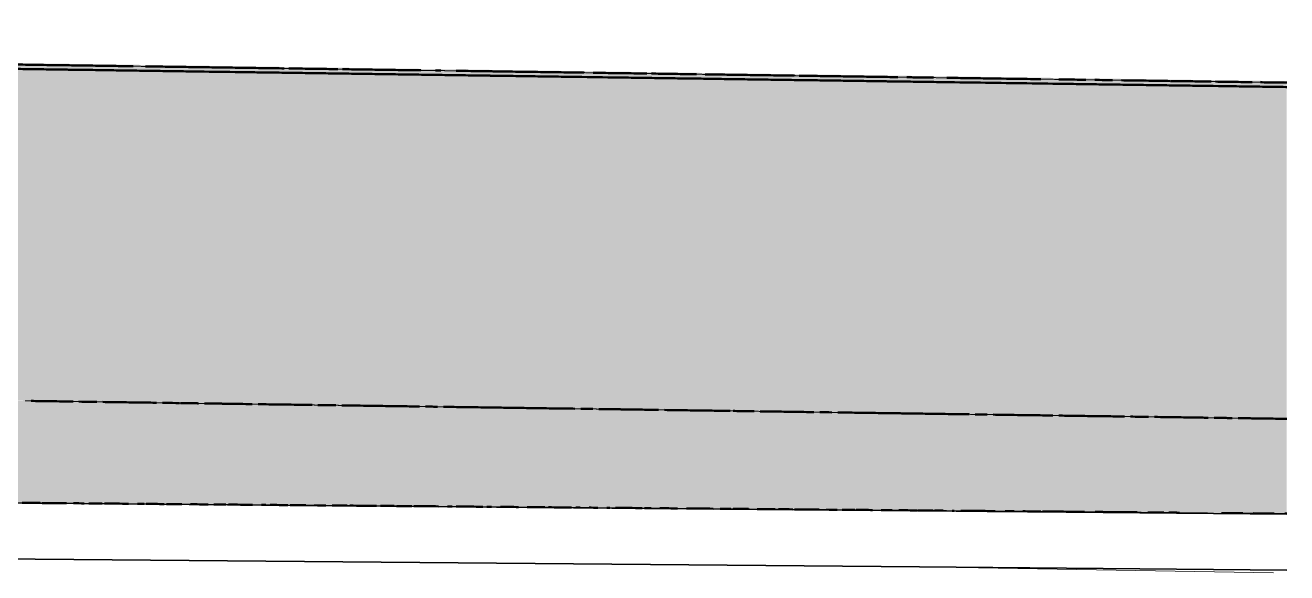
# Model space of a CAD drawing. Header units: metres. Extents: x 0 to 258, y 3 to 25.
# Drawn here: x 109.384 to 113.888, y 21.463 to 23.418 of the extents above; entities that cross this region are included whole.
import ezdxf

# ---------------------------------------------------------------- set-up
doc = ezdxf.new("R2010")
doc.units = ezdxf.units.M
doc.linetypes.add('JacobsDash', pattern=[0.0045, 0.003, -0.0015])
doc.layers.add('A-FLOR', color=7, linetype='Continuous', lineweight=50)
doc.layers.add('A-FLOR-HDLN', color=7, linetype='JacobsDash', lineweight=18)

msp = doc.modelspace()

# ---------------------------------------------------------------- hatches: boundary and pattern name
at = {"layer": 'A-FLOR', "lineweight": 5, "true_color": 0xc0c0c0}
for points in [[(113.8879, 23.2128), (113.8879, 23.218), (113.8592, 23.2184), (112.4581, 23.2384), (112.4568, 23.2379), (112.4548, 23.2384), (110.7953, 23.2621), (110.7939, 23.2616), (110.7921, 23.2621), (110.0327, 23.273), (103.0158, 23.373), (99.831, 23.4178), (99.831, 23.4131), (113.8761, 23.2129)], [(113.8879, 23.1972), (113.8879, 23.2128), (99.831, 23.413), (99.831, 23.3976), (113.8724, 23.1974)], [(113.8879, 22.0124), (113.8879, 23.1972), (99.831, 23.3976), (99.831, 22.2128), (113.8848, 22.0125)]]:
    msp.add_hatch(color=9, dxfattribs=at).paths.add_polyline_path(points)
h = msp.add_hatch(color=9, dxfattribs=at)
h.paths.add_polyline_path([(113.8434, 21.6745), (113.8438, 21.6781), (113.8445, 21.6837)])
h.paths.add_polyline_path([(113.8879, 21.6741), (113.8879, 22.0124), (99.831, 22.2119), (99.831, 21.7942), (106.2441, 21.739), (113.8848, 21.6741)])
h.paths.add_polyline_path([(107.3822, 21.7294), (107.3822, 21.7294), (107.3818, 21.7334)])
h = msp.add_hatch(color=9, dxfattribs=at)
h.paths.add_polyline_path([(113.2057, 21.6783), (112.9145, 21.6826), (107.477, 21.7283), (107.477, 21.7279), (113.2035, 21.6783)])
h.paths.add_polyline_path([(107.477, 21.7279), (107.477, 21.7286), (107.3053, 21.7294), (107.4731, 21.728)])
h.paths.add_polyline_path([(106.4654, 21.7367), (106.4654, 21.7372), (106.4521, 21.7368)])
h = msp.add_hatch(color=9, dxfattribs=at)
h.paths.add_polyline_path([(113.8879, 21.6725), (113.8879, 21.6741), (113.053, 21.6808), (113.2788, 21.6777), (113.8848, 21.6725)])
h.paths.add_polyline_path([(113.2791, 21.6794), (113.2791, 21.6794), (113.2039, 21.6801)])

# ---------------------------------------------------------------- linework, layer by layer
at = {"layer": 'A-FLOR', "lineweight": 35}
for p, q in [((112.5771, 21.6837), (99.831, 21.7942)), ((113.8879, 21.6725), (112.5771, 21.6837)), ((99.831, 21.5942), (112.5771, 21.4837)), ((112.5771, 21.4837), (113.8879, 21.4725))]:
    msp.add_line(p, q, dxfattribs=at)
at = {"layer": 'A-FLOR', "lineweight": 18}
msp.add_line((112.5771, 21.4837), (113.8407, 21.4628), dxfattribs=at)
at = {"layer": 'A-FLOR'}
for points, knots in [([(109.5437, 23.2591), (109.5371, 23.2592), (109.5183, 23.2595), (109.4747, 23.2601), (109.4253, 23.2608), (109.376, 23.2615), (109.3267, 23.2622), (109.2652, 23.2631), (109.1912, 23.2642), (109.0927, 23.2656), (108.9941, 23.267), (108.8956, 23.2684), (108.834, 23.2692), (108.7876, 23.2699), (108.7659, 23.2702), (108.7566, 23.2703)], [-0.74954657, -0.74954657, -0.74954657, -0.74954657, -0.74902344, -0.74804688, -0.74609375, -0.74511719, -0.74414062, -0.7421875, -0.74023438, -0.73828125, -0.734375, -0.73242188, -0.73046875, -0.72949219, -0.72874785, -0.72874785, -0.72874785, -0.72874785]), ([(109.2698, 23.2786), (109.2807, 23.2784), (109.3038, 23.2781), (109.3392, 23.2776), (109.3762, 23.2771), (109.4171, 23.2765), (109.4456, 23.2761), (109.4618, 23.2758)], [0.742305585, 0.742305585, 0.742305585, 0.742305585, 0.743164062, 0.744140625, 0.745117188, 0.74609375, 0.747374816, 0.747374816, 0.747374816, 0.747374816]), ([(109.4618, 23.2758), (109.4703, 23.2757), (109.4911, 23.2754), (109.5124, 23.2751), (109.5252, 23.2749), (109.5258, 23.2749)], [0.747374857, 0.747374857, 0.747374857, 0.747374857, 0.748046875, 0.749023438, 0.749064617, 0.749064617, 0.749064617, 0.749064617]), ([(109.642, 23.2577), (109.6395, 23.2578), (109.6248, 23.258), (109.5977, 23.2584), (109.5674, 23.2588), (109.5494, 23.2591), (109.5437, 23.2591)], [-0.752146488, -0.752146488, -0.752146488, -0.752146488, -0.751953125, -0.750976562, -0.75, -0.749546626, -0.749546626, -0.749546626, -0.749546626]), ([(109.5577, 23.2745), (109.5588, 23.2745), (109.5722, 23.2743), (109.5979, 23.2739), (109.6472, 23.2732), (109.7046, 23.2724), (109.7496, 23.2717), (109.77, 23.2715)], [0.749909734, 0.749909734, 0.749909734, 0.749909734, 0.75, 0.750976562, 0.751953125, 0.75390625, 0.755523305, 0.755523305, 0.755523305, 0.755523305]), ([(110.1667, 23.2503), (110.1618, 23.2503), (110.1076, 23.2511), (110.0289, 23.2522), (109.9303, 23.2536), (109.8564, 23.2547), (109.7825, 23.2557), (109.711, 23.2567), (109.6642, 23.2574), (109.642, 23.2577)], [-0.76601242, -0.76601242, -0.76601242, -0.76601242, -0.765625, -0.76171875, -0.75976562, -0.7578125, -0.75585938, -0.75390625, -0.75214661, -0.75214661, -0.75214661, -0.75214661]), ([(109.8133, 23.2708), (109.8278, 23.2706), (109.8668, 23.2701), (109.9305, 23.2692), (109.98, 23.2685), (110.0049, 23.2681), (110.0052, 23.2681)], [0.756668719, 0.756668719, 0.756668719, 0.756668719, 0.7578125, 0.759765625, 0.76171875, 0.761738076, 0.761738076, 0.761738076, 0.761738076]), ([(110.0052, 23.2681), (110.0296, 23.2678), (110.0786, 23.2671), (110.1522, 23.266), (110.2075, 23.2652), (110.238, 23.2648), (110.2439, 23.2647)], [0.761738121, 0.761738121, 0.761738121, 0.761738121, 0.763671875, 0.765625, 0.767578125, 0.768042184, 0.768042184, 0.768042184, 0.768042184]), ([(110.3307, 23.2479), (110.3204, 23.2481), (110.2979, 23.2484), (110.2631, 23.2489), (110.2186, 23.2495), (110.1865, 23.25), (110.1667, 23.2503)], [-0.770345522, -0.770345522, -0.770345522, -0.770345522, -0.76953125, -0.768554688, -0.767578125, -0.766012559, -0.766012559, -0.766012559, -0.766012559]), ([(110.2451, 23.2647), (110.2512, 23.2646), (110.2696, 23.2643), (110.2909, 23.264), (110.3061, 23.2638), (110.309, 23.2638)], [0.76807494, 0.76807494, 0.76807494, 0.76807494, 0.768554688, 0.76953125, 0.769764639, 0.769764639, 0.769764639, 0.769764639]), ([(110.3249, 23.2635), (110.329, 23.2635), (110.3396, 23.2633), (110.3502, 23.2632), (110.3568, 23.2631)], [0.7701872122, 0.7701872122, 0.7701872122, 0.7701872122, 0.7705078125, 0.771032024, 0.771032024, 0.771032024, 0.771032024]), ([(111.0522, 23.2376), (111.0478, 23.2377), (111.0187, 23.2381), (110.9649, 23.2389), (110.8911, 23.2399), (110.8172, 23.241), (110.7433, 23.242), (110.6694, 23.2431), (110.5954, 23.2441), (110.5215, 23.2452), (110.46, 23.2461), (110.4107, 23.2468), (110.3737, 23.2473), (110.347, 23.2477), (110.3327, 23.2479), (110.3307, 23.2479)], [-0.78941118, -0.78941118, -0.78941118, -0.78941118, -0.7890625, -0.78710938, -0.78515625, -0.78320312, -0.78125, -0.77929688, -0.77734375, -0.77539062, -0.7734375, -0.77246094, -0.77148438, -0.77050781, -0.77034564, -0.77034564, -0.77034564, -0.77034564]), ([(110.3568, 23.2631), (110.3625, 23.263), (110.3805, 23.2628), (110.4109, 23.2623), (110.4532, 23.2617), (110.4831, 23.2613), (110.5007, 23.261)], [0.771032139, 0.771032139, 0.771032139, 0.771032139, 0.771484375, 0.772460938, 0.7734375, 0.774834146, 0.774834146, 0.774834146, 0.774834146]), ([(110.5167, 23.2608), (110.5184, 23.2608), (110.5447, 23.2604), (110.5957, 23.2597), (110.6696, 23.2586), (110.7364, 23.2577), (110.7786, 23.2571), (110.7961, 23.2568)], [0.775256525, 0.775256525, 0.775256525, 0.775256525, 0.775390625, 0.77734375, 0.779296875, 0.78125, 0.78264134, 0.78264134, 0.78264134, 0.78264134]), ([(110.9227, 23.255), (110.9369, 23.2548), (110.9757, 23.2543), (111.0216, 23.2536), (111.0533, 23.2532), (111.0604, 23.2531)], [0.785986952, 0.785986952, 0.785986952, 0.785986952, 0.787109375, 0.7890625, 0.78961983, 0.78961983, 0.78961983, 0.78961983]), ([(111.0924, 23.2526), (111.0993, 23.2525), (111.1206, 23.2522), (111.1419, 23.2519), (111.1562, 23.2517)], [0.79046473, 0.79046473, 0.79046473, 0.79046473, 0.791015625, 0.79215443, 0.79215443, 0.79215443, 0.79215443]), ([(111.1562, 23.2517), (111.1664, 23.2516), (111.2012, 23.2511), (111.2608, 23.2502), (111.3252, 23.2493), (111.3649, 23.2487), (111.3799, 23.2485)], [0.792154531, 0.792154531, 0.792154531, 0.792154531, 0.79296875, 0.794921875, 0.796875, 0.798068833, 0.798068833, 0.798068833, 0.798068833]), ([(111.4119, 23.2481), (111.4354, 23.2477), (111.4836, 23.247), (111.5476, 23.2461), (111.588, 23.2455), (111.6037, 23.2453)], [0.798913733, 0.798913733, 0.798913733, 0.798913733, 0.80078125, 0.802734375, 0.803983135, 0.803983135, 0.803983135, 0.803983135]), ([(111.6197, 23.2451), (111.6233, 23.245), (111.6286, 23.245), (111.6339, 23.2449), (111.6357, 23.2449)], [0.8044055442, 0.8044055442, 0.8044055442, 0.8044055442, 0.8046875, 0.8048280352, 0.8048280352, 0.8048280352, 0.8048280352]), ([(111.6357, 23.2449), (111.6462, 23.2447), (111.6691, 23.2444), (111.7042, 23.2439), (111.7413, 23.2434), (111.7669, 23.243), (111.78, 23.2428), (111.7809, 23.2428)], [0.804828046, 0.804828046, 0.804828046, 0.804828046, 0.805664062, 0.806640625, 0.807617188, 0.80859375, 0.80865763, 0.80865763, 0.80865763, 0.80865763]), ([(111.8118, 23.2424), (111.813, 23.2423), (111.8264, 23.2421), (111.8423, 23.2419), (111.8571, 23.2417), (111.8595, 23.2417)], [0.809475059, 0.809475059, 0.809475059, 0.809475059, 0.809570312, 0.810546875, 0.810742337, 0.810742337, 0.810742337, 0.810742337]), ([(111.8595, 23.2417), (111.8693, 23.2415), (111.88, 23.2414), (111.8906, 23.2412), (111.8914, 23.2412)], [0.8107424693, 0.8107424693, 0.8107424693, 0.8107424693, 0.8115234375, 0.8115870618, 0.8115870618, 0.8115870618, 0.8115870618]), ([(111.9234, 23.2408), (111.9243, 23.2408), (111.9498, 23.2404), (111.9999, 23.2397), (112.0682, 23.2387), (112.1118, 23.2381), (112.1307, 23.2378)], [0.812432273, 0.812432273, 0.812432273, 0.812432273, 0.8125, 0.814453125, 0.81640625, 0.817910798, 0.817910798, 0.817910798, 0.817910798]), ([(111.1178, 23.2367), (111.1162, 23.2367), (111.0944, 23.237), (111.0725, 23.2373), (111.0522, 23.2376)], [-0.791144418, -0.791144418, -0.791144418, -0.791144418, -0.791015625, -0.789411284, -0.789411284, -0.789411284, -0.789411284]), ([(112.4624, 23.2175), (112.456, 23.2176), (112.4373, 23.2179), (112.4062, 23.2183), (112.3692, 23.2189), (112.3323, 23.2194), (112.283, 23.2201), (112.2214, 23.221), (112.1475, 23.222), (112.0736, 23.2231), (111.9997, 23.2241), (111.9381, 23.225), (111.8888, 23.2257), (111.8519, 23.2262), (111.8152, 23.2268), (111.7782, 23.2273), (111.7411, 23.2278), (111.704, 23.2283), (111.6671, 23.2289), (111.6179, 23.2296), (111.5562, 23.2304), (111.4577, 23.2319), (111.3592, 23.2333), (111.2606, 23.2347), (111.1883, 23.2357), (111.1408, 23.2364), (111.1178, 23.2367)], [-0.82667587, -0.82667587, -0.82667587, -0.82667587, -0.82617188, -0.82519531, -0.82421875, -0.82324219, -0.82226562, -0.8203125, -0.81835938, -0.81640625, -0.81445312, -0.8125, -0.81152344, -0.81054688, -0.80957031, -0.80859375, -0.80761719, -0.80664062, -0.80566406, -0.8046875, -0.80273438, -0.80078125, -0.796875, -0.79492188, -0.79296875, -0.79114444, -0.79114444, -0.79114444, -0.79114444]), ([(112.1472, 23.2376), (112.1474, 23.2376), (112.1722, 23.2372), (112.2216, 23.2365), (112.2832, 23.2356), (112.3325, 23.2349), (112.3694, 23.2344), (112.4064, 23.2339), (112.4435, 23.2334), (112.4744, 23.2329), (112.4929, 23.2326), (112.4991, 23.2326)], [0.81834644, 0.81834644, 0.81834644, 0.81834644, 0.818359375, 0.8203125, 0.822265625, 0.823242188, 0.82421875, 0.825195312, 0.826171875, 0.827148438, 0.827640343, 0.827640343, 0.827640343, 0.827640343]), ([(113.2166, 23.2068), (113.2052, 23.2069), (113.1691, 23.2075), (113.0836, 23.2087), (112.9605, 23.2104), (112.8127, 23.2125), (112.6895, 23.2143), (112.6033, 23.2155), (112.554, 23.2162), (112.5172, 23.2168), (112.4867, 23.2172), (112.4684, 23.2174), (112.4624, 23.2175)], [-0.84660792, -0.84660792, -0.84660792, -0.84660792, -0.84570312, -0.84375, -0.83984375, -0.8359375, -0.83203125, -0.83007812, -0.82910156, -0.828125, -0.82714844, -0.82667602, -0.82667602, -0.82667602, -0.82667602]), ([(112.531, 23.2321), (112.5387, 23.232), (112.5588, 23.2317), (112.5907, 23.2313), (112.6149, 23.2309), (112.6268, 23.2307)], [0.828485243, 0.828485243, 0.828485243, 0.828485243, 0.829101562, 0.830078125, 0.831019944, 0.831019944, 0.831019944, 0.831019944]), ([(112.6748, 23.2301), (112.6962, 23.2298), (112.7422, 23.2291), (112.8375, 23.2277), (112.928, 23.2264), (112.9938, 23.2255), (113.0104, 23.2253)], [0.832287469, 0.832287469, 0.832287469, 0.832287469, 0.833984375, 0.8359375, 0.83984375, 0.841158747, 0.841158747, 0.841158747, 0.841158747]), ([(113.0744, 23.2244), (113.0858, 23.2242), (113.1178, 23.2237), (113.1498, 23.2233), (113.1704, 23.223)], [0.842848548, 0.842848548, 0.842848548, 0.842848548, 0.84375, 0.845383249, 0.845383249, 0.845383249, 0.845383249]), ([(113.2025, 23.2225), (113.2082, 23.2225), (113.2262, 23.2222), (113.2475, 23.2219), (113.263, 23.2217), (113.2663, 23.2216)], [0.846228149, 0.846228149, 0.846228149, 0.846228149, 0.846679688, 0.84765625, 0.84791778, 0.84791778, 0.84791778, 0.84791778]), ([(113.2821, 23.2059), (113.2734, 23.206), (113.2526, 23.2063), (113.2307, 23.2066), (113.2175, 23.2068), (113.2166, 23.2068)], [-0.848341064, -0.848341064, -0.848341064, -0.848341064, -0.84765625, -0.846679688, -0.846608141, -0.846608141, -0.846608141, -0.846608141]), ([(113.8879, 23.1972), (113.8867, 23.1972), (113.8733, 23.1974), (113.835, 23.198), (113.7735, 23.1988), (113.6749, 23.2003), (113.5764, 23.2017), (113.4778, 23.2031), (113.4162, 23.2039), (113.367, 23.2046), (113.33, 23.2052), (113.3017, 23.2056), (113.2857, 23.2058), (113.2821, 23.2059)], [-0.86434651, -0.86434651, -0.86434651, -0.86434651, -0.86425781, -0.86328125, -0.86132812, -0.859375, -0.85546875, -0.85351562, -0.8515625, -0.85058594, -0.84960938, -0.84863281, -0.84834138, -0.84834138, -0.84834138, -0.84834138]), ([(113.2982, 23.2212), (113.3089, 23.221), (113.3318, 23.2207), (113.3672, 23.2202), (113.4144, 23.2195), (113.4492, 23.219), (113.4717, 23.2187)], [0.84876285, 0.84876285, 0.84876285, 0.84876285, 0.849609375, 0.850585938, 0.8515625, 0.853349485, 0.853349485, 0.853349485, 0.853349485]), ([(113.474, 23.2187), (113.4754, 23.2186), (113.5013, 23.2183), (113.5493, 23.2176), (113.5959, 23.2169), (113.6179, 23.2166)], [0.853409613, 0.853409613, 0.853409613, 0.853409613, 0.853515625, 0.85546875, 0.857211853, 0.857211853, 0.857211853, 0.857211853]), ([(113.6339, 23.2164), (113.6558, 23.2161), (113.6992, 23.2155), (113.7426, 23.2148), (113.7641, 23.2145)], [0.857634382, 0.857634382, 0.857634382, 0.857634382, 0.859375, 0.861074735, 0.861074735, 0.861074735, 0.861074735]), ([(113.7937, 23.2141), (113.8117, 23.2139), (113.8419, 23.2134), (113.8734, 23.213), (113.8868, 23.2128), (113.8879, 23.2128)], [0.861858621, 0.861858621, 0.861858621, 0.861858621, 0.86328125, 0.864257812, 0.864340285, 0.864340285, 0.864340285, 0.864340285]), ([(109.5548, 22.0742), (109.5512, 22.0743), (109.5223, 22.0747), (109.4725, 22.0754), (109.4264, 22.076), (109.4055, 22.0763)], [-0.750288041, -0.750288041, -0.750288041, -0.750288041, -0.75, -0.748, -0.746342193, -0.746342193, -0.746342193, -0.746342193]), ([(109.6401, 22.073), (109.6333, 22.0731), (109.6262, 22.0732), (109.6191, 22.0733), (109.6188, 22.0733)], [-0.7525427371, -0.7525427371, -0.7525427371, -0.7525427371, -0.752, -0.7519790949, -0.7519790949, -0.7519790949, -0.7519790949]), ([(109.7041, 22.0721), (109.7012, 22.0721), (109.6869, 22.0723), (109.6727, 22.0725), (109.6614, 22.0727)], [-0.754233728, -0.754233728, -0.754233728, -0.754233728, -0.754, -0.753106401, -0.753106401, -0.753106401, -0.753106401]), ([(109.7894, 22.0709), (109.7833, 22.0709), (109.7548, 22.0713), (109.7264, 22.0718), (109.7041, 22.0721)], [-0.756488505, -0.756488505, -0.756488505, -0.756488505, -0.756, -0.754233769, -0.754233769, -0.754233769, -0.754233769]), ([(109.8534, 22.0699), (109.8512, 22.07), (109.8298, 22.0703), (109.8085, 22.0706), (109.7894, 22.0709)], [-0.758179635, -0.758179635, -0.758179635, -0.758179635, -0.758, -0.756488578, -0.756488578, -0.756488578, -0.756488578]), ([(109.9344, 22.0688), (109.9303, 22.0688), (109.9105, 22.0691), (109.8906, 22.0694), (109.8747, 22.0696)], [-0.760318638, -0.760318638, -0.760318638, -0.760318638, -0.76, -0.758743241, -0.758743241, -0.758743241, -0.758743241]), ([(110.0027, 22.0678), (110.0012, 22.0678), (109.9798, 22.0681), (109.9585, 22.0684), (109.9387, 22.0687)], [-0.762125345, -0.762125345, -0.762125345, -0.762125345, -0.762, -0.760434219, -0.760434219, -0.760434219, -0.760434219]), ([(110.088, 22.0666), (110.0833, 22.0667), (110.0619, 22.067), (110.0406, 22.0673), (110.0241, 22.0675)], [-0.764380081, -0.764380081, -0.764380081, -0.764380081, -0.764, -0.762689162, -0.762689162, -0.762689162, -0.762689162]), ([(110.1947, 22.0651), (110.1796, 22.0653), (110.144, 22.0658), (110.1085, 22.0663), (110.0881, 22.0666)], [-0.767198286, -0.767198286, -0.767198286, -0.767198286, -0.766, -0.764380188, -0.764380188, -0.764380188, -0.764380188]), ([(110.344, 22.063), (110.3296, 22.0632), (110.2899, 22.0637), (110.2473, 22.0643), (110.219, 22.0647), (110.216, 22.0648)], [-0.771144193, -0.771144193, -0.771144193, -0.771144193, -0.77, -0.768, -0.767762185, -0.767762185, -0.767762185, -0.767762185]), ([(110.408, 22.062), (110.3975, 22.0622), (110.3761, 22.0625), (110.3548, 22.0628), (110.344, 22.063)], [-0.772835082, -0.772835082, -0.772835082, -0.772835082, -0.772, -0.77114429, -0.77114429, -0.77114429, -0.77114429]), ([(110.4933, 22.0608), (110.4796, 22.061), (110.4582, 22.0613), (110.4369, 22.0616), (110.4293, 22.0617)], [-0.775090056, -0.775090056, -0.775090056, -0.775090056, -0.774, -0.773399026, -0.773399026, -0.773399026, -0.773399026]), ([(110.5573, 22.0599), (110.5475, 22.0601), (110.5332, 22.0603), (110.519, 22.0605), (110.5146, 22.0605)], [-0.776781116, -0.776781116, -0.776781116, -0.776781116, -0.776, -0.775653762, -0.775653762, -0.775653762, -0.775653762]), ([(110.6426, 22.0587), (110.6296, 22.0589), (110.6011, 22.0593), (110.5727, 22.0597), (110.5573, 22.0599)], [-0.779035598, -0.779035598, -0.779035598, -0.779035598, -0.778, -0.77678113, -0.77678113, -0.77678113, -0.77678113]), ([(110.7279, 22.0575), (110.7117, 22.0577), (110.6832, 22.0581), (110.6548, 22.0585), (110.6426, 22.0587)], [-0.781290589, -0.781290589, -0.781290589, -0.781290589, -0.78, -0.779035866, -0.779035866, -0.779035866, -0.779035866]), ([(110.7919, 22.0566), (110.7796, 22.0567), (110.7582, 22.057), (110.7369, 22.0574), (110.7279, 22.0575)], [-0.782981644, -0.782981644, -0.782981644, -0.782981644, -0.782, -0.781290602, -0.781290602, -0.781290602, -0.781290602]), ([(110.8559, 22.0557), (110.8474, 22.0558), (110.8331, 22.056), (110.8188, 22.0562), (110.8129, 22.0563)], [-0.784672706, -0.784672706, -0.784672706, -0.784672706, -0.784, -0.783536093, -0.783536093, -0.783536093, -0.783536093]), ([(110.9412, 22.0544), (110.9296, 22.0546), (110.9082, 22.0549), (110.8869, 22.0552), (110.8772, 22.0554)], [-0.786927442, -0.786927442, -0.786927442, -0.786927442, -0.786, -0.785236117, -0.785236117, -0.785236117, -0.785236117]), ([(111.1119, 22.052), (111.0938, 22.0523), (111.0504, 22.0529), (110.9935, 22.0537), (110.9548, 22.0542), (110.9413, 22.0544)], [-0.791436914, -0.791436914, -0.791436914, -0.791436914, -0.79, -0.788, -0.786927512, -0.786927512, -0.786927512, -0.786927512]), ([(111.1972, 22.0508), (111.1759, 22.0511), (111.1474, 22.0515), (111.119, 22.0519), (111.1119, 22.052)], [-0.793691514, -0.793691514, -0.793691514, -0.793691514, -0.792, -0.791436956, -0.791436956, -0.791436956, -0.791436956]), ([(111.2825, 22.0496), (111.258, 22.0499), (111.2295, 22.0503), (111.2011, 22.0507), (111.1972, 22.0508)], [-0.795946116, -0.795946116, -0.795946116, -0.795946116, -0.794, -0.79369165, -0.79369165, -0.79369165, -0.79369165]), ([(111.3465, 22.0487), (111.3259, 22.049), (111.3045, 22.0493), (111.2832, 22.0496), (111.2825, 22.0496)], [-0.797637495, -0.797637495, -0.797637495, -0.797637495, -0.796, -0.795946386, -0.795946386, -0.795946386, -0.795946386]), ([(111.4958, 22.0465), (111.4758, 22.0468), (111.4545, 22.0471), (111.4332, 22.0474), (111.4318, 22.0474)], [-0.801583041, -0.801583041, -0.801583041, -0.801583041, -0.8, -0.799892056, -0.799892056, -0.799892056, -0.799892056]), ([(111.5811, 22.0453), (111.558, 22.0457), (111.5295, 22.0461), (111.5011, 22.0465), (111.4958, 22.0465)], [-0.803837962, -0.803837962, -0.803837962, -0.803837962, -0.802, -0.801583226, -0.801583226, -0.801583226, -0.801583226]), ([(111.6451, 22.0444), (111.6258, 22.0447), (111.6045, 22.045), (111.5832, 22.0453), (111.5811, 22.0453)], [-0.805528991, -0.805528991, -0.805528991, -0.805528991, -0.804, -0.803838032, -0.803838032, -0.803838032, -0.803838032]), ([(111.8371, 22.0417), (111.8295, 22.0418), (111.7967, 22.0422), (111.7398, 22.0431), (111.6905, 22.0438), (111.6665, 22.0441)], [-0.810601995, -0.810601995, -0.810601995, -0.810601995, -0.81, -0.808, -0.806092698, -0.806092698, -0.806092698, -0.806092698]), ([(111.9011, 22.0408), (111.8974, 22.0408), (111.8761, 22.0411), (111.8547, 22.0414), (111.8371, 22.0417)], [-0.812292953, -0.812292953, -0.812292953, -0.812292953, -0.812, -0.810602171, -0.810602171, -0.810602171, -0.810602171]), ([(111.9864, 22.0395), (111.9795, 22.0396), (111.9724, 22.0397), (111.9653, 22.0398), (111.9651, 22.0398)], [-0.8145479915, -0.8145479915, -0.8145479915, -0.8145479915, -0.814, -0.8139843989, -0.8139843989, -0.8139843989, -0.8139843989]), ([(112.0504, 22.0386), (112.0474, 22.0387), (112.0332, 22.0389), (112.0189, 22.0391), (112.0077, 22.0392)], [-0.816238941, -0.816238941, -0.816238941, -0.816238941, -0.816, -0.815111643, -0.815111643, -0.815111643, -0.815111643]), ([(112.1997, 22.0365), (112.1974, 22.0365), (112.1698, 22.0369), (112.1201, 22.0376), (112.0726, 22.0383), (112.0504, 22.0386)], [-0.820184927, -0.820184927, -0.820184927, -0.820184927, -0.82, -0.818, -0.816239011, -0.816239011, -0.816239011, -0.816239011]), ([(112.349, 22.0344), (112.3474, 22.0344), (112.326, 22.0347), (112.3047, 22.035), (112.285, 22.0353)], [-0.824130443, -0.824130443, -0.824130443, -0.824130443, -0.824, -0.82243948, -0.82243948, -0.82243948, -0.82243948]), ([(112.5197, 22.0319), (112.5116, 22.0321), (112.4783, 22.0325), (112.4214, 22.0333), (112.3726, 22.034), (112.349, 22.0344)], [-0.828639851, -0.828639851, -0.828639851, -0.828639851, -0.828, -0.826, -0.824130587, -0.824130587, -0.824130587, -0.824130587]), ([(112.605, 22.0307), (112.5937, 22.0309), (112.5653, 22.0313), (112.5368, 22.0317), (112.5197, 22.0319)], [-0.830894795, -0.830894795, -0.830894795, -0.830894795, -0.83, -0.828640059, -0.828640059, -0.828640059, -0.828640059]), ([(112.6903, 22.0295), (112.6758, 22.0297), (112.6474, 22.0301), (112.6189, 22.0305), (112.605, 22.0307)], [-0.833149386, -0.833149386, -0.833149386, -0.833149386, -0.832, -0.830894874, -0.830894874, -0.830894874, -0.830894874]), ([(112.7543, 22.0286), (112.7437, 22.0288), (112.7224, 22.0291), (112.701, 22.0294), (112.6903, 22.0295)], [-0.83484039, -0.83484039, -0.83484039, -0.83484039, -0.834, -0.833149531, -0.833149531, -0.833149531, -0.833149531]), ([(112.8183, 22.0277), (112.8116, 22.0278), (112.7974, 22.028), (112.7831, 22.0282), (112.7756, 22.0283)], [-0.836531635, -0.836531635, -0.836531635, -0.836531635, -0.836, -0.835404267, -0.835404267, -0.835404267, -0.835404267]), ([(112.9036, 22.0265), (112.8937, 22.0266), (112.8724, 22.0269), (112.851, 22.0272), (112.8396, 22.0274)], [-0.838786311, -0.838786311, -0.838786311, -0.838786311, -0.838, -0.837095397, -0.837095397, -0.837095397, -0.837095397]), ([(112.9889, 22.0253), (112.9758, 22.0254), (112.9473, 22.0258), (112.9189, 22.0263), (112.9036, 22.0265)], [-0.841040931, -0.841040931, -0.841040931, -0.841040931, -0.84, -0.838786371, -0.838786371, -0.838786371, -0.838786371]), ([(113.0529, 22.0243), (113.0437, 22.0245), (113.0223, 22.0248), (113.001, 22.0251), (112.9889, 22.0253)], [-0.842731863, -0.842731863, -0.842731863, -0.842731863, -0.842, -0.841041107, -0.841041107, -0.841041107, -0.841041107]), ([(113.2022, 22.0222), (113.1937, 22.0223), (113.1599, 22.0228), (113.1172, 22.0234), (113.0831, 22.0239), (113.0742, 22.024)], [-0.846677676, -0.846677676, -0.846677676, -0.846677676, -0.846, -0.844, -0.843295844, -0.843295844, -0.843295844, -0.843295844]), ([(113.3089, 22.0207), (113.29, 22.021), (113.2544, 22.0215), (113.2189, 22.022), (113.2022, 22.0222)], [-0.84949629, -0.84949629, -0.84949629, -0.84949629, -0.848, -0.846677948, -0.846677948, -0.846677948, -0.846677948]), ([(113.5435, 22.0174), (113.5221, 22.0177), (113.4937, 22.0181), (113.4652, 22.0185), (113.4582, 22.0186)], [-0.855696838, -0.855696838, -0.855696838, -0.855696838, -0.854, -0.8534423, -0.8534423, -0.8534423, -0.8534423]), ([(113.6075, 22.0164), (113.59, 22.0167), (113.5687, 22.017), (113.5473, 22.0173), (113.5435, 22.0174)], [-0.857387751, -0.857387751, -0.857387751, -0.857387751, -0.856, -0.855696892, -0.855696892, -0.855696892, -0.855696892]), ([(113.6715, 22.0155), (113.6579, 22.0157), (113.6437, 22.0159), (113.6294, 22.0161), (113.6288, 22.0161)], [-0.859078996, -0.859078996, -0.859078996, -0.859078996, -0.858, -0.857951628, -0.857951628, -0.857951628, -0.857951628]), ([(113.8879, 22.0124), (113.8778, 22.0126), (113.8425, 22.0131), (113.7988, 22.0137), (113.7652, 22.0142), (113.7568, 22.0143)], [-0.864796963, -0.864796963, -0.864796963, -0.864796963, -0.864, -0.862, -0.861333813, -0.861333813, -0.861333813, -0.861333813]), ([(110.9229, 21.6994), (110.9334, 21.6993), (110.965, 21.6991), (110.9966, 21.6988), (111.0177, 21.6986)], [-0.22569491, -0.22569491, -0.22569491, -0.22569491, -0.22222222, -0.21527873, -0.21527873, -0.21527873, -0.21527873]), ([(113.053, 21.6814), (113.0781, 21.6812), (113.1157, 21.6808), (113.1534, 21.6805), (113.1659, 21.6804)], [-0.9875, -0.9875, -0.9875, -0.9875, -0.975, -0.9687505, -0.9687505, -0.9687505, -0.9687505]), ([(113.3917, 21.6784), (113.4043, 21.6783), (113.4232, 21.6782), (113.4422, 21.678), (113.4486, 21.6779)], [-0.931248839, -0.931248839, -0.931248839, -0.931248839, -0.925, -0.921809857, -0.921809857, -0.921809857, -0.921809857]), ([(113.7681, 21.6751), (113.7806, 21.675), (113.8057, 21.6748), (113.8308, 21.6746), (113.8434, 21.6745)], [-0.86874904, -0.86874904, -0.86874904, -0.86874904, -0.8625, -0.85625059, -0.85625059, -0.85625059, -0.85625059])]:
    msp.add_open_spline(points, degree=3, knots=knots, dxfattribs=at)
for points in [[(109.5258, 23.2749), (109.5364, 23.2748), (109.547, 23.2746), (109.5577, 23.2745)], [(110.8487, 23.2561), (110.8553, 23.256), (110.8618, 23.2559), (110.8684, 23.2558)], [(111.0604, 23.2531), (111.0711, 23.2529), (111.0817, 23.2528), (111.0924, 23.2526)], [(111.8914, 23.2412), (111.9021, 23.2411), (111.9128, 23.2409), (111.9234, 23.2408)], [(109.6188, 22.0733), (109.6046, 22.0735), (109.5904, 22.0737), (109.5761, 22.0739)], [(111.4105, 22.0478), (111.3963, 22.048), (111.3821, 22.0482), (111.3678, 22.0484)], [(111.9651, 22.0398), (111.9471, 22.0401), (111.9291, 22.0404), (111.9111, 22.0406)], [(112.2637, 22.0356), (112.2495, 22.0358), (112.2353, 22.036), (112.221, 22.0362)], [(113.3942, 22.0195), (113.3729, 22.0198), (113.3515, 22.0201), (113.3302, 22.0204)], [(113.4582, 22.0186), (113.444, 22.0188), (113.4297, 22.019), (113.4155, 22.0192)], [(113.6928, 22.0152), (113.6857, 22.0153), (113.6786, 22.0154), (113.6715, 22.0155)], [(113.7568, 22.0143), (113.7426, 22.0145), (113.7284, 22.0147), (113.7141, 22.0149)], [(109.3738, 21.7125), (109.3949, 21.7124), (109.416, 21.7122), (109.437, 21.712)], [(109.4451, 21.7119), (109.474, 21.7117), (109.5029, 21.7115), (109.5319, 21.7112)], [(109.5561, 21.711), (109.5691, 21.7109), (109.5821, 21.7108), (109.5951, 21.7107)], [(109.6109, 21.7105), (109.6267, 21.7104), (109.6425, 21.7103), (109.6583, 21.7101)], [(109.6666, 21.7101), (109.6954, 21.7098), (109.7243, 21.7096), (109.7532, 21.7093)], [(109.7848, 21.7091), (109.7927, 21.709), (109.8006, 21.7089), (109.8085, 21.7089)], [(109.8164, 21.7088), (109.8375, 21.7086), (109.8585, 21.7084), (109.8796, 21.7083)], [(109.8881, 21.7082), (109.9063, 21.708), (109.9246, 21.7079), (109.9428, 21.7077)], [(109.9745, 21.7075), (109.9955, 21.7073), (110.0166, 21.7071), (110.0377, 21.7069)], [(110.0577, 21.7068), (110.0721, 21.7066), (110.0865, 21.7065), (110.1009, 21.7064)], [(110.1103, 21.7063), (110.1388, 21.7061), (110.1673, 21.7058), (110.1958, 21.7056)], [(110.2274, 21.7053), (110.2326, 21.7053), (110.2379, 21.7052), (110.2432, 21.7052)], [(110.259, 21.7051), (110.2801, 21.7049), (110.3011, 21.7047), (110.3222, 21.7045)], [(110.3299, 21.7045), (110.3484, 21.7043), (110.3669, 21.7041), (110.3854, 21.704)], [(110.417, 21.7037), (110.4307, 21.7036), (110.4443, 21.7035), (110.4579, 21.7034)], [(110.4803, 21.7032), (110.4981, 21.703), (110.5159, 21.7029), (110.5337, 21.7027)], [(110.5435, 21.7026), (110.5751, 21.7024), (110.6067, 21.7021), (110.6383, 21.7018)], [(110.6521, 21.7017), (110.6686, 21.7016), (110.6851, 21.7014), (110.7016, 21.7013)], [(110.7091, 21.7012), (110.7277, 21.7011), (110.7462, 21.7009), (110.7648, 21.7008)], [(110.7716, 21.7007), (110.8009, 21.7005), (110.8303, 21.7002), (110.8596, 21.7)], [(110.8912, 21.6997), (110.8971, 21.6997), (110.903, 21.6996), (110.9088, 21.6996)], [(111.0326, 21.6985), (111.0381, 21.6985), (111.0437, 21.6984), (111.0493, 21.6984)], [(111.0809, 21.6981), (111.1022, 21.6979), (111.1234, 21.6977), (111.1447, 21.6976)], [(111.1758, 21.6973), (111.1968, 21.6971), (111.2179, 21.6969), (111.239, 21.6968)], [(111.2522, 21.6966), (111.2794, 21.6964), (111.3066, 21.6962), (111.3338, 21.696)], [(111.3501, 21.6958), (111.3552, 21.6958), (111.3603, 21.6957), (111.3654, 21.6957)], [(111.3971, 21.6954), (111.4076, 21.6953), (111.4181, 21.6952), (111.4287, 21.6952)], [(111.4603, 21.6949), (111.4641, 21.6949), (111.468, 21.6948), (111.4718, 21.6948)], [(111.4919, 21.6946), (111.5235, 21.6944), (111.5551, 21.6941), (111.5867, 21.6938)], [(111.5947, 21.6938), (111.6026, 21.6937), (111.6105, 21.6936), (111.6184, 21.6935)], [(111.65, 21.6933), (111.671, 21.6931), (111.6921, 21.6929), (111.7132, 21.6927)], [(111.7448, 21.6925), (111.7764, 21.6922), (111.808, 21.6919), (111.8396, 21.6917)], [(111.8654, 21.6915), (111.8779, 21.6914), (111.8904, 21.6912), (111.9029, 21.6911)], [(111.9111, 21.6911), (111.9294, 21.6909), (111.9478, 21.6908), (111.9661, 21.6906)], [(111.9977, 21.6903), (112.0188, 21.6902), (112.0399, 21.69), (112.0609, 21.6898)], [(112.0736, 21.6897), (112.0904, 21.6896), (112.1073, 21.6894), (112.1242, 21.6893)], [(112.1307, 21.6892), (112.1602, 21.689), (112.1896, 21.6887), (112.219, 21.6885)], [(112.245, 21.6882), (112.2574, 21.6881), (112.2698, 21.688), (112.2822, 21.6879)], [(112.3009, 21.6878), (112.3157, 21.6876), (112.3306, 21.6875), (112.3455, 21.6874)], [(112.3504, 21.6874), (112.3698, 21.6872), (112.3893, 21.687), (112.4087, 21.6869)], [(112.4403, 21.6866), (112.4532, 21.6865), (112.4661, 21.6864), (112.479, 21.6863)], [(112.5035, 21.6861), (112.5246, 21.6859), (112.5457, 21.6857), (112.5668, 21.6855)], [(112.57, 21.6855), (112.5886, 21.6853), (112.6071, 21.6852), (112.6257, 21.685)], [(112.63, 21.685), (112.6405, 21.6849), (112.6511, 21.6848), (112.6616, 21.6847)], [(112.6932, 21.6845), (112.6954, 21.6844), (112.6976, 21.6844), (112.6999, 21.6844)], [(112.7248, 21.6842), (112.7459, 21.684), (112.767, 21.6838), (112.7881, 21.6837)], [(112.7897, 21.6836), (112.8086, 21.6835), (112.8276, 21.6833), (112.8466, 21.6832)], [(112.8829, 21.6828), (112.8934, 21.6828), (112.904, 21.6827), (112.9145, 21.6826)], [(112.9461, 21.6823), (112.9566, 21.6822), (112.9672, 21.6821), (112.9777, 21.682)], [(112.9777, 21.682), (112.9882, 21.682), (112.9988, 21.6819), (113.0093, 21.6818)], [(113.0154, 21.6817), (113.0279, 21.6816), (113.0405, 21.6815), (113.053, 21.6814)], [(113.2035, 21.6801), (113.2286, 21.6799), (113.2537, 21.6796), (113.2788, 21.6794)], [(113.2788, 21.6794), (113.3039, 21.6792), (113.329, 21.679), (113.3541, 21.6788)], [(113.467, 21.6778), (113.4795, 21.6777), (113.4921, 21.6776), (113.5046, 21.6774)], [(113.6552, 21.6761), (113.6803, 21.6759), (113.7054, 21.6757), (113.7305, 21.6755)], [(113.881, 21.6742), (113.8833, 21.6741), (113.8856, 21.6741), (113.8879, 21.6741)]]:
    msp.add_open_spline(points, degree=3, dxfattribs=at)
at = {"layer": 'A-FLOR-HDLN'}
for points, knots in [([(109.77, 23.2715), (109.7743, 23.2714), (109.7887, 23.2712), (109.8031, 23.271), (109.8133, 23.2708)], [0.755524616, 0.755524616, 0.755524616, 0.755524616, 0.755859375, 0.756668719, 0.756668719, 0.756668719, 0.756668719]), ([(110.7962, 23.2568), (110.8032, 23.2567), (110.8207, 23.2565), (110.8382, 23.2562), (110.8487, 23.2561)], [0.782642651, 0.782642651, 0.782642651, 0.782642651, 0.783203125, 0.784029713, 0.784029713, 0.784029713, 0.784029713]), ([(110.8684, 23.2558), (110.876, 23.2557), (110.8941, 23.2554), (110.9122, 23.2552), (110.9227, 23.255)], [0.784550429, 0.784550429, 0.784550429, 0.784550429, 0.78515625, 0.785985641, 0.785985641, 0.785985641, 0.785985641]), ([(112.4991, 23.2326), (112.5052, 23.2325), (112.5158, 23.2323), (112.5265, 23.2322), (112.531, 23.2321)], [0.8276403428, 0.8276403428, 0.8276403428, 0.8276403428, 0.828125, 0.8284852431, 0.8284852431, 0.8284852431, 0.8284852431]), ([(112.6268, 23.2307), (112.6396, 23.2306), (112.6555, 23.2303), (112.6715, 23.2301), (112.6747, 23.2301)], [0.831019944, 0.831019944, 0.831019944, 0.831019944, 0.83203125, 0.832286158, 0.832286158, 0.832286158, 0.832286158]), ([(113.1704, 23.223), (113.1745, 23.2229), (113.1852, 23.2228), (113.1958, 23.2226), (113.2025, 23.2225)], [0.8453832487, 0.8453832487, 0.8453832487, 0.8453832487, 0.845703125, 0.846228149, 0.846228149, 0.846228149, 0.846228149]), ([(113.2663, 23.2216), (113.2753, 23.2215), (113.2859, 23.2213), (113.2966, 23.2212), (113.2982, 23.2212)], [0.8479179495, 0.8479179495, 0.8479179495, 0.8479179495, 0.8486328125, 0.8487628498, 0.8487628498, 0.8487628498, 0.8487628498]), ([(113.7641, 23.2145), (113.7673, 23.2145), (113.7719, 23.2144), (113.7764, 23.2144), (113.7778, 23.2143)], [0.8610760464, 0.8610760464, 0.8610760464, 0.8610760464, 0.861328125, 0.861436354, 0.861436354, 0.861436354, 0.861436354]), ([(109.4055, 22.0763), (109.4012, 22.0764), (109.3941, 22.0765), (109.387, 22.0766), (109.3842, 22.0766)], [-0.7463421928, -0.7463421928, -0.7463421928, -0.7463421928, -0.746, -0.7457795272, -0.7457795272, -0.7457795272, -0.7457795272]), ([(111.3678, 22.0484), (111.3653, 22.0484), (111.3582, 22.0485), (111.3511, 22.0486), (111.3466, 22.0487)], [-0.7982011223, -0.7982011223, -0.7982011223, -0.7982011223, -0.798, -0.7976388063, -0.7976388063, -0.7976388063, -0.7976388063]), ([(111.6665, 22.0441), (111.6653, 22.0441), (111.6582, 22.0442), (111.6511, 22.0443), (111.6452, 22.0444)], [-0.8060926985, -0.8060926985, -0.8060926985, -0.8060926985, -0.806, -0.805530302, -0.805530302, -0.805530302, -0.805530302]), ([(112.285, 22.0353), (112.2795, 22.0354), (112.2724, 22.0355), (112.2653, 22.0356), (112.2637, 22.0356)], [-0.8224381694, -0.8224381694, -0.8224381694, -0.8224381694, -0.822, -0.8218758509, -0.8218758509, -0.8218758509, -0.8218758509]), ([(113.3302, 22.0204), (113.3294, 22.0204), (113.3223, 22.0205), (113.3153, 22.0206), (113.3089, 22.0207)], [-0.8500600517, -0.8500600517, -0.8500600517, -0.8500600517, -0.85, -0.8494976009, -0.8494976009, -0.8494976009, -0.8494976009]), ([(113.4155, 22.0192), (113.4116, 22.0192), (113.4045, 22.0193), (113.3974, 22.0194), (113.3942, 22.0195)], [-0.8523147878, -0.8523147878, -0.8523147878, -0.8523147878, -0.852, -0.8517521269, -0.8517521269, -0.8517521269, -0.8517521269]), ([(113.7141, 22.0149), (113.7115, 22.015), (113.7044, 22.0151), (113.6974, 22.0152), (113.6929, 22.0152)], [-0.860206364, -0.860206364, -0.860206364, -0.860206364, -0.86, -0.8596441316, -0.8596441316, -0.8596441316, -0.8596441316])]:
    msp.add_open_spline(points, degree=3, knots=knots, dxfattribs=at)
for points in [[(110.2439, 23.2647), (110.2443, 23.2647), (110.2447, 23.2647), (110.2451, 23.2647)], [(110.3091, 23.2638), (110.3143, 23.2637), (110.3196, 23.2636), (110.3249, 23.2635)], [(110.5008, 23.261), (110.5061, 23.261), (110.5114, 23.2609), (110.5167, 23.2608)], [(111.3799, 23.2485), (111.3906, 23.2484), (111.4012, 23.2482), (111.4119, 23.2481)], [(111.6037, 23.2453), (111.609, 23.2452), (111.6144, 23.2452), (111.6197, 23.2451)], [(111.7809, 23.2428), (111.7912, 23.2427), (111.8015, 23.2425), (111.8117, 23.2424)], [(112.1308, 23.2378), (112.1363, 23.2377), (112.1417, 23.2377), (112.1472, 23.2376)], [(113.0104, 23.2253), (113.0317, 23.225), (113.0531, 23.2247), (113.0744, 23.2244)], [(113.4718, 23.2187), (113.4725, 23.2187), (113.4732, 23.2187), (113.474, 23.2187)], [(113.6179, 23.2166), (113.6232, 23.2165), (113.6285, 23.2165), (113.6338, 23.2164)], [(113.778, 23.2143), (113.7833, 23.2143), (113.7885, 23.2142), (113.7937, 23.2141)], [(109.5761, 22.0739), (109.569, 22.074), (109.5619, 22.0741), (109.5549, 22.0742)], [(109.6614, 22.0727), (109.6544, 22.0728), (109.6473, 22.0729), (109.6402, 22.073)], [(109.8747, 22.0696), (109.8677, 22.0697), (109.8606, 22.0698), (109.8535, 22.0699)], [(109.9387, 22.0687), (109.9373, 22.0687), (109.9358, 22.0688), (109.9344, 22.0688)], [(110.024, 22.0675), (110.0169, 22.0676), (110.0098, 22.0677), (110.0027, 22.0678)], [(110.216, 22.0648), (110.2089, 22.0649), (110.2018, 22.065), (110.1947, 22.0651)], [(110.4293, 22.0617), (110.4222, 22.0618), (110.4151, 22.0619), (110.408, 22.062)], [(110.5146, 22.0605), (110.5076, 22.0606), (110.5005, 22.0607), (110.4934, 22.0608)], [(110.8129, 22.0563), (110.8059, 22.0564), (110.7989, 22.0565), (110.792, 22.0566)], [(110.8772, 22.0554), (110.8701, 22.0555), (110.863, 22.0556), (110.8559, 22.0557)], [(111.4318, 22.0474), (111.4247, 22.0476), (111.4176, 22.0477), (111.4105, 22.0478)], [(111.9111, 22.0406), (111.9077, 22.0407), (111.9044, 22.0407), (111.9011, 22.0408)], [(112.0077, 22.0392), (112.0007, 22.0393), (111.9936, 22.0394), (111.9865, 22.0395)], [(112.221, 22.0362), (112.214, 22.0363), (112.2069, 22.0364), (112.1998, 22.0365)], [(112.7756, 22.0283), (112.7685, 22.0284), (112.7614, 22.0285), (112.7543, 22.0286)], [(112.8396, 22.0274), (112.8325, 22.0275), (112.8254, 22.0276), (112.8183, 22.0277)], [(113.0742, 22.024), (113.0671, 22.0241), (113.06, 22.0242), (113.0529, 22.0243)], [(113.6288, 22.0161), (113.6217, 22.0162), (113.6146, 22.0163), (113.6075, 22.0164)], [(109.4371, 21.712), (109.4397, 21.712), (109.4424, 21.712), (109.445, 21.7119)], [(109.5319, 21.7112), (109.54, 21.7111), (109.548, 21.7111), (109.5561, 21.711)], [(109.5951, 21.7107), (109.6004, 21.7106), (109.6056, 21.7106), (109.6108, 21.7105)], [(109.6584, 21.7101), (109.6611, 21.7101), (109.6638, 21.7101), (109.6665, 21.7101)], [(109.7532, 21.7093), (109.7637, 21.7092), (109.7742, 21.7092), (109.7847, 21.7091)], [(109.8086, 21.7089), (109.8112, 21.7088), (109.8138, 21.7088), (109.8163, 21.7088)], [(109.8797, 21.7083), (109.8825, 21.7082), (109.8852, 21.7082), (109.888, 21.7082)], [(109.9428, 21.7077), (109.9534, 21.7076), (109.9639, 21.7075), (109.9744, 21.7075)], [(110.0377, 21.7069), (110.0444, 21.7069), (110.051, 21.7068), (110.0577, 21.7068)], [(110.101, 21.7064), (110.104, 21.7064), (110.1071, 21.7063), (110.1102, 21.7063)], [(110.1958, 21.7056), (110.2063, 21.7055), (110.2168, 21.7054), (110.2273, 21.7053)], [(110.2433, 21.7052), (110.2485, 21.7051), (110.2537, 21.7051), (110.2589, 21.7051)], [(110.3223, 21.7045), (110.3248, 21.7045), (110.3273, 21.7045), (110.3299, 21.7045)], [(110.3855, 21.704), (110.396, 21.7039), (110.4065, 21.7038), (110.417, 21.7037)], [(110.4579, 21.7034), (110.4654, 21.7033), (110.4728, 21.7032), (110.4802, 21.7032)], [(110.5338, 21.7027), (110.537, 21.7027), (110.5402, 21.7027), (110.5435, 21.7026)], [(110.6384, 21.7018), (110.6429, 21.7018), (110.6475, 21.7018), (110.6521, 21.7017)], [(110.7016, 21.7013), (110.7041, 21.7013), (110.7066, 21.7013), (110.709, 21.7012)], [(110.7648, 21.7008), (110.7671, 21.7008), (110.7693, 21.7007), (110.7715, 21.7007)], [(110.8597, 21.7), (110.8702, 21.6999), (110.8807, 21.6998), (110.8912, 21.6997)], [(110.9089, 21.6996), (110.9135, 21.6995), (110.9182, 21.6995), (110.9228, 21.6994)], [(111.0177, 21.6986), (111.0227, 21.6986), (111.0276, 21.6985), (111.0325, 21.6985)], [(111.0494, 21.6984), (111.0599, 21.6983), (111.0704, 21.6982), (111.0809, 21.6981)], [(111.1447, 21.6976), (111.155, 21.6975), (111.1654, 21.6974), (111.1757, 21.6973)], [(111.239, 21.6968), (111.2434, 21.6967), (111.2478, 21.6967), (111.2521, 21.6966)], [(111.3339, 21.696), (111.3393, 21.6959), (111.3447, 21.6959), (111.35, 21.6958)], [(111.3655, 21.6957), (111.376, 21.6956), (111.3865, 21.6955), (111.397, 21.6954)], [(111.4287, 21.6952), (111.4392, 21.6951), (111.4497, 21.695), (111.4602, 21.6949)], [(111.4719, 21.6948), (111.4785, 21.6947), (111.4852, 21.6947), (111.4918, 21.6946)], [(111.5868, 21.6938), (111.5894, 21.6938), (111.592, 21.6938), (111.5947, 21.6938)], [(111.6184, 21.6935), (111.6289, 21.6935), (111.6394, 21.6934), (111.6499, 21.6933)], [(111.7132, 21.6927), (111.7237, 21.6927), (111.7342, 21.6926), (111.7448, 21.6925)], [(111.8397, 21.6917), (111.8482, 21.6916), (111.8568, 21.6915), (111.8653, 21.6915)], [(111.9029, 21.6911), (111.9056, 21.6911), (111.9083, 21.6911), (111.9111, 21.6911)], [(111.9661, 21.6906), (111.9766, 21.6905), (111.9871, 21.6904), (111.9977, 21.6903)], [(112.061, 21.6898), (112.0652, 21.6898), (112.0693, 21.6897), (112.0735, 21.6897)], [(112.1242, 21.6893), (112.1264, 21.6893), (112.1285, 21.6892), (112.1307, 21.6892)], [(112.2191, 21.6885), (112.2277, 21.6884), (112.2364, 21.6883), (112.245, 21.6882)], [(112.2823, 21.6879), (112.2885, 21.6879), (112.2946, 21.6878), (112.3008, 21.6878)], [(112.3455, 21.6874), (112.3471, 21.6874), (112.3487, 21.6874), (112.3503, 21.6874)], [(112.4087, 21.6869), (112.4192, 21.6868), (112.4297, 21.6867), (112.4403, 21.6866)], [(112.479, 21.6863), (112.4872, 21.6862), (112.4953, 21.6861), (112.5035, 21.6861)], [(112.5668, 21.6855), (112.5679, 21.6855), (112.5689, 21.6855), (112.57, 21.6855)], [(112.6257, 21.685), (112.6271, 21.685), (112.6285, 21.685), (112.6299, 21.685)], [(112.6616, 21.6847), (112.6721, 21.6846), (112.6826, 21.6845), (112.6931, 21.6845)], [(112.6999, 21.6844), (112.7082, 21.6843), (112.7165, 21.6843), (112.7248, 21.6842)], [(112.7881, 21.6837), (112.7886, 21.6836), (112.7891, 21.6836), (112.7896, 21.6836)], [(112.8466, 21.6832), (112.8587, 21.6831), (112.8708, 21.683), (112.8828, 21.6828)], [(112.9145, 21.6826), (112.925, 21.6825), (112.9356, 21.6824), (112.9461, 21.6823)], [(113.0093, 21.6818), (113.0113, 21.6818), (113.0133, 21.6817), (113.0153, 21.6817)], [(113.166, 21.6804), (113.1785, 21.6803), (113.191, 21.6802), (113.2035, 21.6801)], [(113.3541, 21.6788), (113.3666, 21.6787), (113.3792, 21.6785), (113.3917, 21.6784)], [(113.4486, 21.6779), (113.4547, 21.6779), (113.4608, 21.6778), (113.4669, 21.6778)], [(113.5046, 21.6774), (113.5297, 21.6772), (113.5799, 21.6768), (113.6301, 21.6763), (113.6552, 21.6761)], [(113.7305, 21.6755), (113.743, 21.6754), (113.7555, 21.6753), (113.768, 21.6751)], [(113.8434, 21.6745), (113.8559, 21.6744), (113.8685, 21.6743), (113.881, 21.6742)]]:
    msp.add_open_spline(points, degree=3, dxfattribs=at)

doc.saveas('drawing.dxf')
